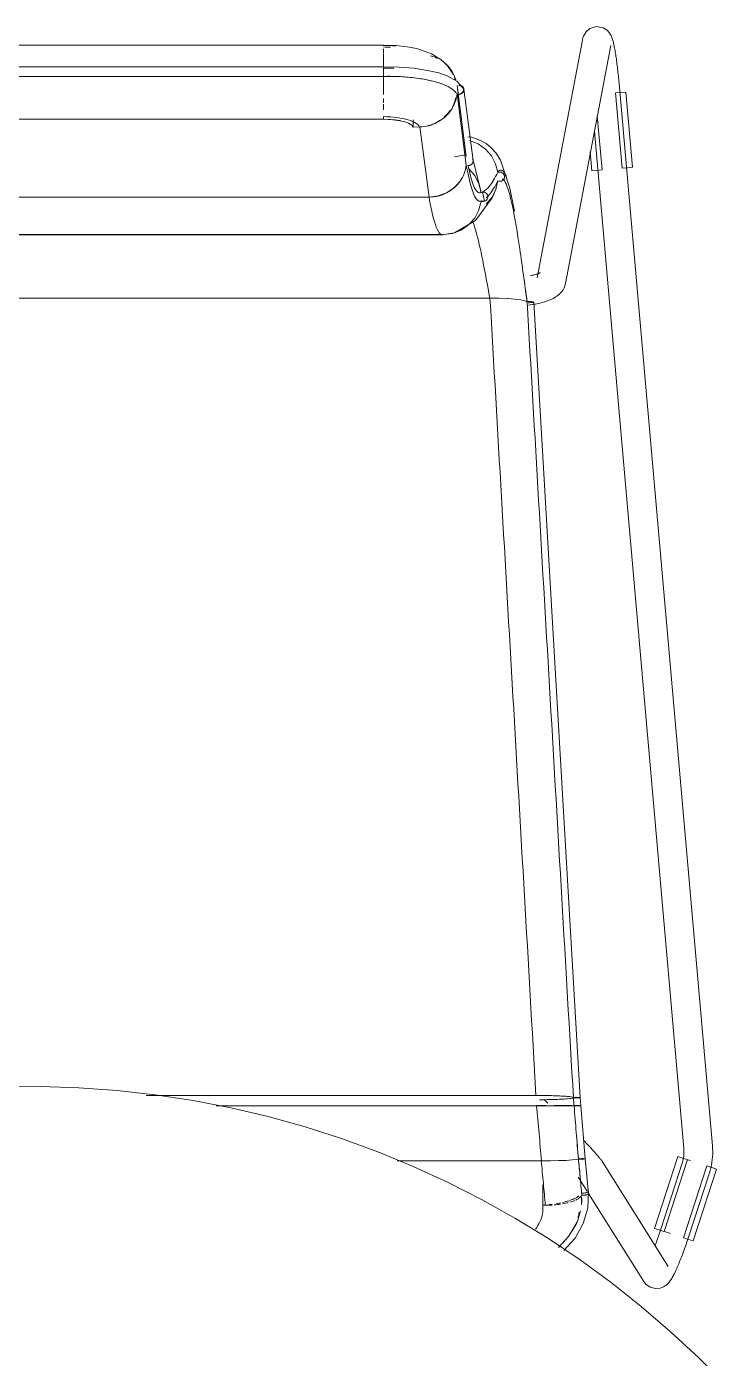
# Model space of a CAD drawing. Header units: millimetres. Extents: x 155927 to 317870, y -36033 to 97293.
# Drawn here: x 216521 to 216812, y 12593 to 13148 of the extents above; entities that cross this region are included whole.
import ezdxf

# ---------------------------------------------------------------- set-up
doc = ezdxf.new("R2010")
doc.units = ezdxf.units.MM
doc.header["$MEASUREMENT"] = 0
doc.layers.add('I-FURN', color=8, linetype='CONTINUOUS', lineweight=9)

msp = doc.modelspace()

# ---------------------------------------------------------------- linework, layer by layer
at = {"layer": 'I-FURN'}
for p, q in [((216755.77, 13147.45), (216754.2, 13146.12)), ((216755.77, 13147.45), (216758.52, 13148.28)), ((216758.52, 13148.28), (216761.28, 13147.8)), ((216761.28, 13147.8), (216762.94, 13146.75)), ((216752.64, 13142.69), (216733.82, 13043.4)), ((216752.72, 13143.1), (216752.64, 13142.69)), ((216752.86, 13143.62), (216752.72, 13143.1)), ((216753.07, 13144.24), (216752.86, 13143.62)), ((216753.45, 13145.04), (216753.07, 13144.24)), ((216754.2, 13146.12), (216753.45, 13145.04)), ((216762.94, 13146.75), (216763.79, 13145.85)), ((216763.79, 13145.85), (216764.27, 13145.14)), ((216764.27, 13145.14), (216764.58, 13144.58)), ((216764.58, 13144.58), (216764.79, 13144.11)), ((216764.79, 13144.11), (216764.96, 13143.68)), ((216764.96, 13143.68), (216765.1, 13143.28)), ((216765.1, 13143.28), (216765.23, 13142.88)), ((216765.23, 13142.88), (216765.34, 13142.48)), ((216765.34, 13142.48), (216765.45, 13142.08)), ((216765.45, 13142.08), (216765.55, 13141.67)), ((216669.73, 13140.5), (216374.88, 13140.5)), ((216669.73, 13140.33), (216669.73, 13140.5)), ((216669.73, 13140.5), (216674.76, 13140.39)), ((216669.73, 13140.48), (216669.73, 13140.2)), ((216669.73, 13139.01), (216669.73, 13137.26)), ((216669.73, 13136.98), (216669.73, 13134.4)), ((216674.76, 13140.39), (216679.58, 13139.88)), ((216679.58, 13139.88), (216683.62, 13139.09)), ((216683.62, 13139.09), (216689.67, 13136.96)), ((216689.67, 13136.96), (216693.55, 13134.57)), ((216745.61, 13041.16), (216764.43, 13140.45)), ((216765.55, 13141.67), (216765.65, 13141.24)), ((216765.65, 13141.24), (216765.75, 13140.8)), ((216765.75, 13140.8), (216765.85, 13140.34)), ((216765.85, 13140.34), (216765.94, 13139.86)), ((216765.94, 13139.86), (216766.04, 13139.37)), ((216766.04, 13139.37), (216766.13, 13138.85)), ((216766.13, 13138.85), (216766.23, 13138.32)), ((216766.23, 13138.32), (216766.32, 13137.77)), ((216766.32, 13137.77), (216766.41, 13137.2)), ((216766.41, 13137.2), (216766.5, 13136.61)), ((216766.5, 13136.61), (216766.6, 13136.01)), ((216669.73, 13131.46), (216374.88, 13131.46)), ((216669.73, 13131.22), (216669.73, 13134.24)), ((216669.73, 13134.23), (216669.73, 13131.22)), ((216669.73, 13131.46), (216669.73, 13127.51)), ((216669.73, 13131.46), (216676.27, 13131.37)), ((216669.73, 13131.39), (216669.73, 13131.46)), ((216669.73, 13131.2), (216669.73, 13131.39)), ((216669.73, 13130.89), (216669.73, 13131.2)), ((216669.73, 13130.5), (216669.73, 13130.89)), ((216676.27, 13131.37), (216682.39, 13130.88)), ((216682.39, 13130.88), (216688.01, 13130.04)), ((216693.55, 13134.57), (216696.02, 13132.28)), ((216696.02, 13132.28), (216698.7, 13128.38)), ((216766.6, 13136.01), (216766.69, 13135.39)), ((216766.69, 13135.39), (216766.78, 13134.76)), ((216766.78, 13134.76), (216766.86, 13134.11)), ((216766.86, 13134.11), (216766.95, 13133.44)), ((216766.95, 13133.44), (216767.04, 13132.77)), ((216767.04, 13132.77), (216767.13, 13132.08)), ((216767.13, 13132.08), (216767.21, 13131.38)), ((216767.21, 13131.38), (216767.29, 13130.67)), ((216374.88, 13127.5), (216669.73, 13127.5)), ((216669.73, 13130.05), (216669.73, 13130.5)), ((216669.73, 13129.56), (216669.73, 13130.05)), ((216669.73, 13129.06), (216669.73, 13129.56)), ((216669.73, 13128.58), (216669.73, 13129.06)), ((216669.73, 13128.17), (216669.73, 13128.58)), ((216669.73, 13127.84), (216669.73, 13128.17)), ((216669.73, 13127.61), (216669.73, 13127.84)), ((216669.73, 13127.51), (216669.73, 13127.61)), ((216669.73, 13123.72), (216669.73, 13127.53)), ((216669.73, 13127.53), (216669.73, 13123.72)), ((216675.95, 13127.42), (216669.73, 13127.5)), ((216682.52, 13126.89), (216675.95, 13127.42)), ((216686.53, 13126.3), (216682.52, 13126.89)), ((216690.96, 13125.33), (216686.53, 13126.3)), ((216688.01, 13130.04), (216692.7, 13128.94)), ((216694.4, 13124.24), (216690.96, 13125.33)), ((216692.7, 13128.94), (216696.16, 13127.78)), ((216696.16, 13127.78), (216700.28, 13125.59)), ((216698.7, 13128.38), (216698.8, 13128.18)), ((216700.28, 13125.59), (216702.83, 13122.69)), ((216767.29, 13130.67), (216767.37, 13129.95)), ((216767.37, 13129.95), (216767.45, 13129.23)), ((216767.45, 13129.23), (216767.53, 13128.49)), ((216767.53, 13128.49), (216767.61, 13127.76)), ((216767.61, 13127.76), (216767.68, 13127.01)), ((216767.68, 13127.01), (216767.75, 13126.26)), ((216767.75, 13126.26), (216767.82, 13125.51)), ((216767.82, 13125.51), (216767.89, 13124.76)), ((216669.73, 13123.52), (216669.73, 13119.97)), ((216704.19, 13094.06), (216700.34, 13123.75)), ((216700.36, 13120.21), (216704.21, 13090.51)), ((216700.5, 13122.56), (216701.11, 13117.78)), ((216707.04, 13092.42), (216703.18, 13122.19)), ((216766.49, 13120.62), (216769.25, 13089.21)), ((216766.61, 13120.64), (216768.68, 13120.82)), ((216767.89, 13124.76), (216767.91, 13124.6)), ((216806.85, 12681.28), (216767.91, 13124.6)), ((216768.68, 13120.82), (216770.72, 13121)), ((216770.72, 13121), (216773.48, 13089.59)), ((216669.73, 13118.34), (216669.73, 13116.5)), ((216669.73, 13115.98), (216669.73, 13113.51)), ((216669.73, 13109.66), (216374.88, 13109.66)), ((216374.88, 13109.6), (216669.73, 13109.6)), ((216669.73, 13109.6), (216672.77, 13109.49)), ((216672.77, 13109.49), (216675.62, 13109.17)), ((216675.62, 13109.17), (216678.11, 13108.66)), ((216678.11, 13108.66), (216680.09, 13107.99)), ((216682.08, 13106.34), (216682.08, 13109.35)), ((216760.8, 13088.47), (216758.82, 13111.08)), ((216680.09, 13107.99), (216681.45, 13107.2)), ((216681.45, 13107.2), (216682.08, 13106.34)), ((216682.08, 13106.34), (216684.8, 13106.41)), ((216684.8, 13106.41), (216688.66, 13077.13)), ((216757.61, 13104.73), (216794.9, 12680.23)), ((216706.57, 13102.09), (216704.8, 13102.32)), ((216709.1, 13099.35), (216705.58, 13100.75)), ((216710.17, 13100.8), (216706.57, 13102.09)), ((216712.18, 13097.18), (216709.1, 13099.35)), ((216712.45, 13099.45), (216710.17, 13100.8)), ((216714.61, 13097.68), (216712.45, 13099.45)), ((216716.61, 13095.43), (216714.61, 13097.68)), ((216704.06, 13094.84), (216699.24, 13093.89)), ((216706.99, 13092.65), (216706.8, 13093.09)), ((216706.98, 13091.71), (216707.05, 13092.18)), ((216707.05, 13092.18), (216706.99, 13092.65)), ((216707.02, 13092.49), (216709.99, 13080.88)), ((216714.66, 13094.35), (216712.18, 13097.18)), ((216716.4, 13091.03), (216714.66, 13094.35)), ((216718.42, 13092.61), (216716.61, 13095.43)), ((216722.41, 13080.89), (216718.42, 13092.61)), ((216755.88, 13095.99), (216756.57, 13088.1)), ((216704.68, 13090.35), (216705.17, 13090.32)), ((216705.17, 13090.32), (216705.67, 13090.4)), ((216707.7, 13086.14), (216705.19, 13089.02)), ((216705.67, 13090.4), (216706.12, 13090.59)), ((216706.12, 13090.59), (216706.5, 13090.89)), ((216706.5, 13090.89), (216706.8, 13091.27)), ((216706.8, 13091.27), (216706.98, 13091.71)), ((216717.31, 13087.4), (216716.4, 13091.03)), ((216717.78, 13087.57), (216717.31, 13087.4)), ((216717.31, 13087.4), (216717.78, 13087.56)), ((216717.78, 13087.56), (216718.27, 13087.61)), ((216718.28, 13087.61), (216717.78, 13087.57)), ((216718.27, 13087.61), (216718.77, 13087.53)), ((216718.77, 13087.53), (216718.28, 13087.61)), ((216718.77, 13087.53), (216719.22, 13087.34)), ((216719.23, 13087.34), (216718.77, 13087.53)), ((216719.22, 13087.34), (216719.61, 13087.03)), ((216719.61, 13087.03), (216719.23, 13087.34)), ((216719.61, 13087.03), (216719.91, 13086.64)), ((216719.91, 13086.64), (216719.61, 13087.03)), ((216719.91, 13086.64), (216720.11, 13086.18)), ((216720.11, 13086.18), (216719.91, 13086.64)), ((216758.61, 13088.28), (216756.57, 13088.1)), ((216760.68, 13088.46), (216758.61, 13088.28)), ((216771.44, 13089.41), (216769.37, 13089.22)), ((216773.48, 13089.59), (216771.44, 13089.41)), ((216695.98, 13078.93), (216699.09, 13081)), ((216699.09, 13081), (216701.58, 13083.75)), ((216709.46, 13082.75), (216707.7, 13086.14)), ((216710.35, 13079.03), (216709.46, 13082.75)), ((216709.99, 13080.88), (216710.32, 13079.01)), ((216717.36, 13083.92), (216716.57, 13080.3)), ((216716.57, 13080.3), (216717.36, 13083.91)), ((216717.83, 13083.77), (216717.36, 13083.92)), ((216717.36, 13083.91), (216717.83, 13083.76)), ((216718.33, 13083.74), (216717.83, 13083.77)), ((216717.83, 13083.76), (216718.33, 13083.73)), ((216718.82, 13083.83), (216718.33, 13083.74)), ((216718.33, 13083.73), (216718.82, 13083.82)), ((216719.27, 13084.03), (216718.82, 13083.83)), ((216718.82, 13083.82), (216719.27, 13084.03)), ((216719.65, 13084.35), (216719.27, 13084.03)), ((216719.27, 13084.03), (216719.65, 13084.35)), ((216719.94, 13084.75), (216719.65, 13084.35)), ((216719.65, 13084.35), (216719.94, 13084.75)), ((216720.12, 13085.21), (216719.94, 13084.75)), ((216719.94, 13084.75), (216720.12, 13085.21)), ((216720.11, 13086.18), (216720.18, 13085.7)), ((216720.18, 13085.7), (216720.11, 13086.18)), ((216720.18, 13085.7), (216720.12, 13085.21)), ((216720.12, 13085.21), (216720.18, 13085.7)), ((216724.31, 13071.23), (216722.41, 13080.89)), ((216688.66, 13077.13), (216355.95, 13077.13)), ((216355.95, 13077.13), (216688.66, 13077.13)), ((216688.66, 13077.13), (216692.43, 13077.61)), ((216692.43, 13077.61), (216695.98, 13078.93)), ((216708, 13067.36), (216714.98, 13076.9)), ((216709.28, 13075.51), (216712.16, 13075.56)), ((216709.46, 13071.81), (216710.35, 13075.52)), ((216710.35, 13079.03), (216710.82, 13079.19)), ((216710.82, 13079.19), (216710.35, 13079.03)), ((216710.82, 13075.37), (216710.35, 13075.53)), ((216710.35, 13075.52), (216710.82, 13075.36)), ((216710.82, 13079.19), (216711.31, 13079.23)), ((216711.32, 13079.23), (216710.82, 13079.19)), ((216711.31, 13075.33), (216710.82, 13075.37)), ((216710.82, 13075.36), (216711.32, 13075.32)), ((216711.86, 13075.42), (216711.03, 13079.32)), ((216711.31, 13079.23), (216711.8, 13079.15)), ((216711.8, 13075.41), (216711.31, 13075.33)), ((216711.81, 13079.15), (216711.32, 13079.23)), ((216711.32, 13075.32), (216711.81, 13075.41)), ((216711.8, 13079.15), (216712.25, 13078.95)), ((216712.25, 13075.61), (216711.8, 13075.41)), ((216712.26, 13078.95), (216711.81, 13079.15)), ((216711.81, 13075.41), (216712.26, 13075.61)), ((216712.25, 13078.95), (216712.64, 13078.63)), ((216712.64, 13075.93), (216712.25, 13075.61)), ((216712.64, 13078.63), (216712.26, 13078.95)), ((216712.26, 13075.61), (216712.64, 13075.92)), ((216714.92, 13076.98), (216712.53, 13074.14)), ((216712.53, 13074.14), (216714.93, 13076.98)), ((216712.64, 13078.63), (216712.93, 13078.23)), ((216712.93, 13078.23), (216712.64, 13078.63)), ((216712.93, 13076.33), (216712.64, 13075.93)), ((216712.64, 13075.92), (216712.93, 13076.33)), ((216712.93, 13078.23), (216713.12, 13077.77)), ((216713.12, 13077.77), (216712.93, 13078.23)), ((216713.12, 13076.79), (216712.93, 13076.33)), ((216712.93, 13076.33), (216713.12, 13076.79)), ((216713.12, 13077.77), (216713.19, 13077.28)), ((216713.19, 13077.28), (216713.12, 13077.77)), ((216713.19, 13077.28), (216713.12, 13076.79)), ((216713.12, 13076.79), (216713.19, 13077.28)), ((216716.57, 13080.3), (216714.92, 13076.98)), ((216714.93, 13076.98), (216716.57, 13080.3)), ((216714.98, 13076.9), (216715.87, 13078.65)), ((216709.43, 13071.75), (216707.7, 13068.42)), ((216707.7, 13068.42), (216709.43, 13071.75)), ((216699.35, 13062.25), (216708, 13067.36)), ((216705.19, 13065.55), (216702.05, 13063.38)), ((216702.06, 13063.37), (216705.19, 13065.54)), ((216707.7, 13068.42), (216705.19, 13065.55)), ((216705.19, 13065.54), (216707.7, 13068.42)), ((216694.18, 13061.53), (216349.91, 13061.53)), ((216349.91, 13061.53), (216694.18, 13061.53)), ((216350.45, 13061.38), (216655.25, 13061.38)), ((216655.25, 13061.38), (216694.16, 13061.38)), ((216694.16, 13061.38), (216699.2, 13062.18)), ((216698.49, 13062.01), (216694.7, 13061.54)), ((216694.7, 13061.53), (216698.49, 13062.01)), ((216702.05, 13063.38), (216698.49, 13062.01)), ((216698.49, 13062.01), (216702.06, 13063.37)), ((216699.2, 13062.18), (216702.37, 13063.55)), ((216731.27, 13044.42), (216730.78, 13044.32)), ((216731.74, 13044.52), (216731.27, 13044.42)), ((216732.19, 13044.63), (216731.74, 13044.52)), ((216732.61, 13044.73), (216732.19, 13044.63)), ((216733, 13044.84), (216732.61, 13044.73)), ((216733.37, 13044.95), (216733, 13044.84)), ((216733.71, 13045.06), (216733.37, 13044.95)), ((216734.01, 13045.16), (216733.71, 13045.06)), ((216734.28, 13045.26), (216734.01, 13045.16)), ((216734.51, 13045.36), (216734.28, 13045.26)), ((216734.7, 13045.45), (216734.51, 13045.36)), ((216734.86, 13045.52), (216734.7, 13045.45)), ((216734.94, 13045.57), (216734.86, 13045.52)), ((216735.02, 13045.61), (216734.94, 13045.57)), ((216735.04, 13045.63), (216735.02, 13045.61)), ((216743.04, 13036.69), (216742.51, 13036.23)), ((216743.56, 13037.2), (216743.04, 13036.69)), ((216744.07, 13037.8), (216743.56, 13037.2)), ((216744.55, 13038.49), (216744.07, 13037.8)), ((216744.99, 13039.28), (216744.55, 13038.49)), ((216745.35, 13040.17), (216744.99, 13039.28)), ((216745.61, 13041.16), (216745.35, 13040.17)), ((216714, 13035.03), (216330.6, 13035.03)), ((216330.6, 13035.03), (216714, 13035.03)), ((216717.77, 13034.97), (216714, 13035.03)), ((216714.08, 13035.03), (216717.77, 13034.97)), ((216721.31, 13034.82), (216717.77, 13034.97)), ((216717.84, 13034.97), (216721.31, 13034.82)), ((216724.41, 13034.58), (216721.31, 13034.82)), ((216721.36, 13034.82), (216724.41, 13034.58)), ((216726.9, 13034.27), (216724.41, 13034.58)), ((216724.44, 13034.58), (216726.91, 13034.27)), ((216728.65, 13033.9), (216726.9, 13034.27)), ((216726.91, 13034.27), (216728.65, 13033.9)), ((216728.65, 13033.9), (216729.55, 13033.5)), ((216729.55, 13033.5), (216728.65, 13033.9)), ((216730.02, 13033.52), (216729.55, 13033.5)), ((216729.55, 13033.5), (216730.03, 13033.52)), ((216730.52, 13033.53), (216730.02, 13033.52)), ((216730.03, 13033.52), (216730.52, 13033.53)), ((216730.06, 13033.1), (216730.56, 13033.1)), ((216730.56, 13033.1), (216730.06, 13033.1)), ((216730.9, 13032.18), (216730.17, 13032.08)), ((216731.01, 13033.52), (216730.52, 13033.53)), ((216730.52, 13033.53), (216731.02, 13033.52)), ((216730.56, 13033.1), (216731.05, 13033.11)), ((216731.06, 13033.11), (216730.56, 13033.1)), ((216731.61, 13032.29), (216730.9, 13032.18)), ((216731.47, 13033.5), (216731.01, 13033.52)), ((216731.02, 13033.52), (216731.47, 13033.5)), ((216731.05, 13033.11), (216731.5, 13033.13)), ((216731.51, 13033.13), (216731.06, 13033.11)), ((216731.85, 13033.46), (216731.47, 13033.5)), ((216731.47, 13033.5), (216731.86, 13033.46)), ((216731.5, 13033.13), (216731.77, 13033.16)), ((216731.77, 13033.16), (216731.51, 13033.13)), ((216732.32, 13032.41), (216731.61, 13032.29)), ((216732.15, 13033.42), (216731.85, 13033.46)), ((216731.86, 13033.46), (216732.16, 13033.42)), ((216731.88, 13033.17), (216732.17, 13033.21)), ((216732.18, 13033.21), (216731.89, 13033.17)), ((216732.35, 13033.37), (216732.15, 13033.42)), ((216732.16, 13033.42), (216732.35, 13033.37)), ((216732.17, 13033.21), (216732.36, 13033.26)), ((216732.36, 13033.26), (216732.18, 13033.21)), ((216733.01, 13032.53), (216732.32, 13032.41)), ((216732.42, 13033.32), (216732.35, 13033.37)), ((216732.35, 13033.37), (216732.42, 13033.32)), ((216732.36, 13033.26), (216732.42, 13033.32)), ((216732.42, 13033.31), (216732.36, 13033.26)), ((216751.71, 12701.41), (216732.42, 13033.31)), ((216733.69, 13032.67), (216733.01, 13032.53)), ((216734.36, 13032.81), (216733.69, 13032.67)), ((216735.01, 13032.96), (216734.36, 13032.81)), ((216735.66, 13033.12), (216735.01, 13032.96)), ((216736.29, 13033.3), (216735.66, 13033.12)), ((216736.9, 13033.48), (216736.29, 13033.3)), ((216737.51, 13033.67), (216736.9, 13033.48)), ((216738.1, 13033.88), (216737.51, 13033.67)), ((216738.68, 13034.1), (216738.1, 13033.88)), ((216739.25, 13034.33), (216738.68, 13034.1)), ((216739.81, 13034.59), (216739.25, 13034.33)), ((216740.37, 13034.86), (216739.81, 13034.59)), ((216740.9, 13035.15), (216740.37, 13034.86)), ((216741.44, 13035.47), (216740.9, 13035.15)), ((216741.98, 13035.83), (216741.44, 13035.47)), ((216742.51, 13036.23), (216741.98, 13035.83)), ((216526.62, 12705.97), (216510.62, 12705.83)), ((216542.61, 12705.48), (216526.62, 12705.97)), ((216558.57, 12704.35), (216542.61, 12705.48)), ((216574.47, 12702.58), (216558.57, 12704.35)), ((216733.26, 12702.3), (216570.66, 12702.3)), ((216570.66, 12702.3), (216733.26, 12702.3)), ((216590.29, 12700.18), (216574.47, 12702.58)), ((216606, 12697.14), (216590.29, 12700.18)), ((216733.52, 12697.98), (216599.88, 12697.98)), ((216599.88, 12697.98), (216733.52, 12697.98)), ((216737.04, 12702.27), (216733.26, 12702.3)), ((216737.31, 12697.99), (216733.52, 12697.98)), ((216733.52, 12697.98), (216737.31, 12697.99)), ((216733.53, 12698.11), (216737.31, 12698.11)), ((216737.31, 12698.11), (216733.53, 12698.11)), ((216734.79, 12700.52), (216737.05, 12700.54)), ((216738.22, 12699.13), (216736.74, 12700.66)), ((216740.6, 12702.2), (216737.04, 12702.27)), ((216737.05, 12700.54), (216740.6, 12700.62)), ((216740.87, 12697.99), (216737.31, 12697.99)), ((216737.31, 12697.99), (216740.88, 12697.99)), ((216743.73, 12702.07), (216740.6, 12702.2)), ((216740.6, 12700.62), (216743.72, 12700.74)), ((216740.87, 12698.1), (216743.99, 12698.09)), ((216743.99, 12698.09), (216740.87, 12698.1)), ((216744, 12698), (216740.88, 12697.99)), ((216740.88, 12697.99), (216744.01, 12698)), ((216743.72, 12700.74), (216746.21, 12700.9)), ((216746.24, 12701.91), (216743.73, 12702.07)), ((216743.99, 12698.09), (216746.49, 12698.08)), ((216746.49, 12698.08), (216743.99, 12698.09)), ((216746.51, 12698.01), (216744.01, 12698)), ((216744.01, 12698), (216746.51, 12698.01)), ((216746.21, 12700.9), (216747.97, 12701.1)), ((216747.99, 12701.72), (216746.24, 12701.91)), ((216746.49, 12698.08), (216748.24, 12698.07)), ((216748.24, 12698.07), (216746.49, 12698.08)), ((216748.26, 12698.02), (216746.51, 12698.01)), ((216746.51, 12698.01), (216748.26, 12698.02)), ((216747.97, 12701.1), (216748.87, 12701.31)), ((216748.87, 12701.51), (216747.99, 12701.72)), ((216749.14, 12698.04), (216748.26, 12698.02)), ((216748.26, 12698.02), (216749.15, 12698.04)), ((216749.34, 12701.51), (216748.87, 12701.51)), ((216748.87, 12701.31), (216749.34, 12701.3)), ((216749.14, 12698.05), (216749.61, 12698.05)), ((216749.61, 12698.05), (216749.14, 12698.05)), ((216749.61, 12698.04), (216749.14, 12698.04)), ((216749.15, 12698.04), (216749.62, 12698.04)), ((216749.84, 12701.52), (216749.34, 12701.51)), ((216749.34, 12701.3), (216749.83, 12701.3)), ((216749.61, 12698.05), (216750.1, 12698.05)), ((216750.11, 12698.05), (216749.61, 12698.05)), ((216750.11, 12698.04), (216749.61, 12698.04)), ((216749.62, 12698.04), (216750.11, 12698.04)), ((216749.83, 12701.3), (216750.32, 12701.3)), ((216750.33, 12701.51), (216749.84, 12701.52)), ((216750.1, 12698.05), (216750.59, 12698.05)), ((216750.6, 12698.05), (216750.11, 12698.05)), ((216750.6, 12698.04), (216750.11, 12698.04)), ((216750.11, 12698.04), (216750.6, 12698.04)), ((216750.32, 12701.3), (216750.77, 12701.31)), ((216750.78, 12701.5), (216750.33, 12701.51)), ((216750.59, 12698.05), (216751.05, 12698.05)), ((216751.05, 12698.05), (216750.6, 12698.05)), ((216751.05, 12698.04), (216750.6, 12698.04)), ((216750.6, 12698.04), (216751.06, 12698.04)), ((216750.77, 12701.31), (216751.16, 12701.33)), ((216751.16, 12701.48), (216750.78, 12701.5)), ((216751.05, 12698.05), (216751.43, 12698.05)), ((216751.43, 12698.05), (216751.05, 12698.05)), ((216751.43, 12698.04), (216751.05, 12698.04)), ((216751.06, 12698.04), (216751.44, 12698.04)), ((216751.46, 12701.46), (216751.16, 12701.48)), ((216751.16, 12701.33), (216751.45, 12701.35)), ((216751.73, 12698.04), (216751.43, 12698.04)), ((216751.44, 12698.04), (216751.73, 12698.04)), ((216751.45, 12701.35), (216751.64, 12701.38)), ((216751.64, 12701.43), (216751.46, 12701.46)), ((216751.71, 12701.41), (216751.64, 12701.43)), ((216751.64, 12701.38), (216751.71, 12701.41)), ((216751.71, 12701.41), (216751.98, 12698.05)), ((216751.91, 12698.05), (216751.98, 12698.05)), ((216751.98, 12698.05), (216751.91, 12698.05)), ((216751.92, 12698.05), (216751.98, 12698.05)), ((216751.98, 12698.05), (216751.92, 12698.05)), ((216753.81, 12675.85), (216751.98, 12698.05)), ((216621.57, 12693.48), (216606, 12697.14)), ((216636.99, 12689.2), (216621.57, 12693.48)), ((216652.22, 12684.31), (216636.99, 12689.2)), ((216667.25, 12678.81), (216652.22, 12684.31)), ((216753.78, 12682.89), (216753.34, 12683.36)), ((216754.21, 12682.42), (216753.78, 12682.89)), ((216754.64, 12681.97), (216754.21, 12682.42)), ((216755.05, 12681.53), (216754.64, 12681.97)), ((216755.45, 12681.09), (216755.05, 12681.53)), ((216755.85, 12680.67), (216755.45, 12681.09)), ((216756.23, 12680.25), (216755.85, 12680.67)), ((216806.86, 12681.23), (216806.86, 12681.28)), ((216806.94, 12680.09), (216806.86, 12681.23)), ((216682.04, 12672.72), (216667.25, 12678.81)), ((216742.76, 12675.12), (216739.32, 12675.04)), ((216739.32, 12675.04), (216742.76, 12675.12)), ((216742.76, 12675.12), (216745.86, 12675.23)), ((216745.86, 12675.23), (216742.82, 12675.12)), ((216745.86, 12675.23), (216748.33, 12675.38)), ((216748.34, 12675.38), (216745.9, 12675.23)), ((216748.33, 12675.38), (216750.07, 12675.56)), ((216750.07, 12675.56), (216748.35, 12675.38)), ((216750.96, 12675.75), (216750.07, 12675.56)), ((216750.07, 12675.56), (216750.96, 12675.75)), ((216750.96, 12675.75), (216751.43, 12675.75)), ((216751.43, 12675.75), (216750.96, 12675.75)), ((216751.45, 12675.95), (216750.97, 12675.94)), ((216750.97, 12675.94), (216751.44, 12675.95)), ((216751.43, 12675.75), (216751.93, 12675.74)), ((216751.93, 12675.74), (216751.43, 12675.75)), ((216751.93, 12675.74), (216752.42, 12675.75)), ((216752.42, 12675.75), (216751.93, 12675.74)), ((216752.43, 12675.94), (216751.94, 12675.95)), ((216751.94, 12675.95), (216752.43, 12675.94)), ((216752.42, 12675.75), (216752.87, 12675.76)), ((216752.87, 12675.76), (216752.42, 12675.75)), ((216752.89, 12675.93), (216752.43, 12675.94)), ((216752.43, 12675.94), (216752.88, 12675.93)), ((216752.87, 12675.76), (216753.26, 12675.77)), ((216753.25, 12675.77), (216752.87, 12675.76)), ((216752.88, 12675.93), (216753.26, 12675.92)), ((216753.27, 12675.92), (216752.89, 12675.93)), ((216753.55, 12675.8), (216753.25, 12675.77)), ((216753.26, 12675.92), (216753.56, 12675.9)), ((216753.26, 12675.77), (216753.55, 12675.8)), ((216753.56, 12675.9), (216753.27, 12675.92)), ((216753.55, 12675.8), (216753.74, 12675.82)), ((216753.75, 12675.87), (216753.56, 12675.9)), ((216753.56, 12675.9), (216753.74, 12675.87)), ((216753.74, 12675.87), (216753.81, 12675.85)), ((216753.81, 12675.85), (216753.74, 12675.82)), ((216753.74, 12675.82), (216753.81, 12675.85)), ((216753.81, 12675.85), (216753.75, 12675.87)), ((216755.23, 12661.35), (216753.81, 12675.85)), ((216756.59, 12679.85), (216756.23, 12680.25)), ((216756.95, 12679.46), (216756.59, 12679.85)), ((216757.29, 12679.08), (216756.95, 12679.46)), ((216757.62, 12678.72), (216757.29, 12679.08)), ((216757.94, 12678.37), (216757.62, 12678.72)), ((216758.24, 12678.03), (216757.94, 12678.37)), ((216758.53, 12677.71), (216758.24, 12678.03)), ((216758.8, 12677.4), (216758.53, 12677.71)), ((216759.06, 12677.1), (216758.8, 12677.4)), ((216759.3, 12676.82), (216759.06, 12677.1)), ((216759.53, 12676.56), (216759.3, 12676.82)), ((216759.74, 12676.31), (216759.53, 12676.56)), ((216759.95, 12676.06), (216759.74, 12676.31)), ((216760.14, 12675.83), (216759.95, 12676.06)), ((216760.32, 12675.61), (216760.14, 12675.83)), ((216760.49, 12675.39), (216760.32, 12675.61)), ((216760.66, 12675.16), (216760.49, 12675.39)), ((216760.85, 12674.9), (216760.66, 12675.16)), ((216792.41, 12676.81), (216782.72, 12646.81)), ((216786.77, 12645.5), (216796.46, 12675.51)), ((216792.41, 12676.81), (216794.37, 12676.18)), ((216794.37, 12676.18), (216796.34, 12675.55)), ((216794.66, 12675.62), (216794.52, 12674.97)), ((216794.77, 12676.27), (216794.66, 12675.62)), ((216794.86, 12676.93), (216794.77, 12676.27)), ((216794.92, 12677.59), (216794.86, 12676.93)), ((216794.9, 12680.23), (216794.95, 12679.57)), ((216794.96, 12678.25), (216794.92, 12677.59)), ((216794.95, 12679.57), (216794.96, 12678.91)), ((216794.96, 12678.91), (216794.96, 12678.25)), ((216796.55, 12675.48), (216797.72, 12675.1)), ((216806.63, 12674.4), (216806.78, 12675.53)), ((216806.78, 12675.53), (216806.89, 12676.67)), ((216806.89, 12676.67), (216806.95, 12677.81)), ((216806.96, 12678.95), (216806.94, 12680.09)), ((216806.95, 12677.81), (216806.96, 12678.95)), ((216675.35, 12675.02), (216735.46, 12675.02)), ((216735.46, 12675.02), (216675.35, 12675.02)), ((216696.58, 12666.04), (216682.04, 12672.72)), ((216735.46, 12675.02), (216739.22, 12675.04)), ((216739.23, 12675.04), (216735.58, 12675.02)), ((216761.06, 12674.58), (216760.85, 12674.9)), ((216788.37, 12630.99), (216761.06, 12674.58)), ((216794.15, 12673.67), (216785.44, 12646.86)), ((216794.16, 12673.7), (216794.15, 12673.67)), ((216794.35, 12674.33), (216794.16, 12673.7)), ((216794.52, 12674.97), (216794.35, 12674.33)), ((216804.53, 12672.9), (216794.84, 12642.9)), ((216796.86, 12643.15), (216805.57, 12669.96)), ((216808.57, 12671.6), (216798.88, 12641.59)), ((216804.64, 12672.87), (216806.62, 12672.23)), ((216805.57, 12669.96), (216805.9, 12671.05)), ((216805.9, 12671.05), (216806.19, 12672.16)), ((216806.19, 12672.16), (216806.43, 12673.27)), ((216806.43, 12673.27), (216806.63, 12674.4)), ((216806.62, 12672.23), (216808.57, 12671.6)), ((216710.84, 12658.78), (216696.58, 12666.04)), ((216736.17, 12655.22), (216736.17, 12664.97)), ((216750.89, 12668.21), (216754.56, 12662.36)), ((216724.79, 12650.96), (216710.84, 12658.78)), ((216755.11, 12662.25), (216754.83, 12655.34)), ((216755.16, 12661.39), (216778.2, 12624.62)), ((216737.16, 12656.46), (216736.11, 12656.46)), ((216754.83, 12655.34), (216752.95, 12648.82)), ((216738.42, 12642.58), (216724.79, 12650.96)), ((216750.24, 12649.22), (216746.88, 12643.39)), ((216752.95, 12648.82), (216749.56, 12642.81)), ((216751.71, 12633.67), (216738.42, 12642.58)), ((216746.88, 12643.39), (216742.61, 12638.92)), ((216749.56, 12642.81), (216744.82, 12637.66)), ((216784.68, 12646.18), (216782.72, 12646.81)), ((216783.47, 12641.14), (216783.71, 12641.79)), ((216783.71, 12641.79), (216783.94, 12642.44)), ((216783.94, 12642.44), (216784.18, 12643.11)), ((216784.18, 12643.11), (216784.41, 12643.78)), ((216784.41, 12643.78), (216784.65, 12644.46)), ((216784.65, 12644.46), (216784.88, 12645.15)), ((216786.65, 12645.54), (216784.68, 12646.18)), ((216784.88, 12645.15), (216785.11, 12645.84)), ((216785.11, 12645.84), (216785.34, 12646.53)), ((216785.34, 12646.53), (216785.44, 12646.86)), ((216786.86, 12645.47), (216789.34, 12644.67)), ((216796.93, 12642.22), (216794.96, 12642.86)), ((216796.22, 12641.22), (216796.46, 12641.95)), ((216796.46, 12641.95), (216796.71, 12642.69)), ((216796.71, 12642.69), (216796.86, 12643.15)), ((216798.88, 12641.59), (216796.93, 12642.22)), ((216783, 12639.88), (216783.24, 12640.5)), ((216783.24, 12640.5), (216783.47, 12641.14)), ((216794.19, 12635.54), (216794.45, 12636.22)), ((216794.45, 12636.22), (216794.7, 12636.91)), ((216794.7, 12636.91), (216794.96, 12637.61)), ((216794.96, 12637.61), (216795.21, 12638.32)), ((216795.21, 12638.32), (216795.46, 12639.03)), ((216795.46, 12639.03), (216795.72, 12639.75)), ((216795.72, 12639.75), (216795.97, 12640.48)), ((216795.97, 12640.48), (216796.22, 12641.22)), ((216764.63, 12624.24), (216751.71, 12633.67)), ((216791.96, 12630.07), (216792.2, 12630.61)), ((216792.2, 12630.61), (216792.44, 12631.18)), ((216792.44, 12631.18), (216792.69, 12631.75)), ((216792.69, 12631.75), (216792.93, 12632.35)), ((216792.93, 12632.35), (216793.18, 12632.96)), ((216793.18, 12632.96), (216793.43, 12633.59)), ((216793.43, 12633.59), (216793.68, 12634.23)), ((216793.68, 12634.23), (216793.94, 12634.88)), ((216793.94, 12634.88), (216794.19, 12635.54)), ((216789.09, 12624.76), (216789.37, 12625.16)), ((216789.37, 12625.16), (216789.63, 12625.54)), ((216789.63, 12625.54), (216789.87, 12625.93)), ((216789.87, 12625.93), (216790.1, 12626.33)), ((216790.1, 12626.33), (216790.33, 12626.74)), ((216790.33, 12626.74), (216790.56, 12627.17)), ((216790.56, 12627.17), (216790.79, 12627.61)), ((216790.79, 12627.61), (216791.02, 12628.07)), ((216791.02, 12628.07), (216791.25, 12628.54)), ((216791.25, 12628.54), (216791.49, 12629.03)), ((216791.49, 12629.03), (216791.72, 12629.54)), ((216791.72, 12629.54), (216791.96, 12630.07)), ((216777.16, 12614.29), (216764.63, 12624.24)), ((216779.09, 12623.5), (216778.2, 12624.62)), ((216779.09, 12623.5), (216780.82, 12622.28)), ((216780.82, 12622.28), (216783.05, 12621.69)), ((216783.05, 12621.69), (216785.02, 12621.86)), ((216785.02, 12621.86), (216786.41, 12622.39)), ((216786.41, 12622.39), (216787.32, 12622.95)), ((216787.32, 12622.95), (216787.95, 12623.47)), ((216787.95, 12623.47), (216788.41, 12623.94)), ((216788.41, 12623.94), (216788.78, 12624.36)), ((216788.78, 12624.36), (216789.09, 12624.76)), ((216789.29, 12603.85), (216777.16, 12614.29)), ((216800.99, 12592.94), (216789.29, 12603.85)), ((216812.24, 12581.56), (216800.99, 12592.94))]:
    msp.add_line(p, q, dxfattribs=at)
for centre, major_axis, ratio, start_param, end_param in [((216669.73, 13136.22), (12.4, 0), 0.287441, 1.332781, 1.570796), ((216669.73, 13124.75), (0, 15.75), 0.000004, 3.431839, 3.614078), ((216705.09, 13092.19), (1.96, 0), 0.955139, 4.501447, 6.790779), ((216688.53, 13092.2), (15.78, 0), 0.955139, 5.687432, 5.928979), ((216688.53, 13092.2), (15.78, 0), 0.955139, 5.929149, 6.170649), ((216688.53, 13092.2), (15.78, 0), 0.955139, 4.720632, 5.68731)]:
    msp.add_ellipse(centre, major_axis=major_axis, ratio=ratio, start_param=start_param, end_param=end_param, dxfattribs=at)
for points in [[(216669.73, 13140.41), (216671.44, 13140.42), (216673.12, 13140.34), (216674.7, 13140.19)], [(216669.73, 13130.93), (216671.16, 13130.95), (216672.58, 13130.95), (216673.99, 13130.91)], [(216692.12, 13135.02), (216691.23, 13135.45), (216690.3, 13135.85), (216689.34, 13136.09)], [(216669.73, 13127.53), (216672.08, 13127.57), (216676.73, 13127.5), (216683.59, 13126.87), (216689.73, 13125.76), (216694.8, 13124.23), (216698.5, 13122.33), (216699.81, 13120.93), (216700.16, 13120.2)], [(216699.28, 13127.09), (216699.42, 13126.73), (216699.52, 13126.37), (216699.61, 13126)], [(216684.8, 13106.41), (216686.09, 13106.45), (216688.6, 13106.81), (216692.2, 13108.22), (216695.34, 13110.41), (216697.87, 13113.25), (216699.63, 13116.59), (216700.22, 13118.97), (216700.36, 13120.21)], [(216701.12, 13120.03), (216700.96, 13120.02), (216700.79, 13120.02), (216700.63, 13120.06)], [(216699.9, 13118.69), (216699.59, 13117.31), (216699.09, 13115.94), (216698.39, 13114.68)], [(216669.73, 13110.73), (216673.52, 13110.67), (216680.91, 13109.7), (216684.3, 13107.54), (216684.55, 13106.42)], [(216678.11, 13108.71), (216676.06, 13109.26), (216673.34, 13109.54), (216670.57, 13109.64)], [(216697.53, 13113.33), (216696.81, 13112.3), (216695.95, 13111.4), (216694.99, 13110.58)], [(216710.35, 13075.53), (216709.32, 13074.98), (216707.28, 13076.95), (216705.23, 13085.01), (216704.21, 13090.51)], [(216694.16, 13061.38), (216694.34, 13061.38), (216694.52, 13061.44), (216694.7, 13061.54)], [(216729.54, 13033.51), (216729.15, 13036.57), (216728.76, 13039.67), (216728.38, 13042.72)], [(216714.08, 13035.03), (216717.28, 12979.67), (216720.47, 12924.25), (216723.67, 12868.79)], [(216729.55, 13033.5), (216732.77, 12978.27), (216739.21, 12867.67), (216745.65, 12756.91), (216748.87, 12701.51)], [(216723.67, 12868.79), (216726.86, 12813.33), (216730.06, 12757.83), (216733.26, 12702.3)], [(216733.52, 12697.98), (216733.86, 12694.15), (216734.21, 12690.32), (216734.55, 12686.49)], [(216749.14, 12698.05), (216749.09, 12698.6), (216749, 12699.68), (216748.91, 12700.76), (216748.87, 12701.31)], [(216749.14, 12698.04), (216749.1, 12698.62), (216749.01, 12699.77), (216748.92, 12700.93), (216748.88, 12701.51)], [(216749.15, 12698.04), (216749.45, 12694.32), (216750.05, 12686.89), (216750.66, 12679.46), (216750.96, 12675.75)], [(216734.55, 12686.49), (216734.9, 12682.66), (216735.24, 12678.84), (216735.58, 12675.02)], [(216749.66, 12691.73), (216749.7, 12691.32), (216749.73, 12690.91), (216749.77, 12690.5)], [(216750.06, 12686.89), (216750.37, 12683.24), (216750.67, 12679.59), (216750.97, 12675.94)], [(216752.4, 12660.8), (216752.16, 12663.24), (216751.68, 12668.19), (216751.2, 12673.23), (216750.96, 12675.75)], [(216751.68, 12668.86), (216751.44, 12671.2), (216751.21, 12673.57), (216750.97, 12675.94)], [(216737.16, 12656.46), (216736.9, 12659.49), (216736.36, 12665.63), (216735.77, 12671.88), (216735.46, 12675.02)], [(216747.39, 12658.52), (216748.2, 12658.79), (216749.01, 12659.07), (216749.57, 12659.37)], [(216749.4, 12658.43), (216748.81, 12658.18), (216748.15, 12657.95), (216747.42, 12657.75)], [(216749.81, 12659.49), (216750.45, 12659.8), (216750.85, 12660.12), (216751.18, 12660.44)], [(216752.4, 12660.8), (216752.25, 12660.41), (216751.69, 12659.66), (216750.54, 12658.96), (216749.85, 12658.63)], [(216752.36, 12659.26), (216752.35, 12658.44), (216752.31, 12657.61), (216752.23, 12656.8)], [(216752.25, 12658.02), (216752.31, 12658.67), (216752.32, 12659.32), (216752.31, 12659.97)], [(216736.11, 12656.46), (216736.16, 12655.96), (216736.18, 12655.45), (216736.17, 12654.94)], [(216739.96, 12656.56), (216739.04, 12656.51), (216738.11, 12656.47), (216737.16, 12656.46)], [(216738.57, 12656.7), (216739.05, 12656.75), (216739.52, 12656.82), (216739.99, 12656.88)], [(216743.52, 12656.93), (216742.67, 12656.81), (216741.79, 12656.69), (216740.88, 12656.63)], [(216741.69, 12657.14), (216742.38, 12657.26), (216743.03, 12657.39), (216743.69, 12657.53)], [(216744.35, 12657.68), (216745.27, 12657.89), (216746.22, 12658.12), (216747.06, 12658.37)], [(216746.75, 12657.56), (216746.01, 12657.38), (216745.2, 12657.22), (216744.37, 12657.07)], [(216750.73, 12651.4), (216750.99, 12652.11), (216751.18, 12652.83), (216751.3, 12653.57)]]:
    msp.add_open_spline(points, degree=3, dxfattribs=at)
for points, knots in [([(216699.86, 13126.02), (216699.75, 13126.38), (216699.23, 13127.89), (216697.87, 13130.4), (216696.19, 13132.23), (216695.24, 13133.01)], [0.1135963, 0.1135963, 0.1135963, 0.1135963, 0.1666667, 0.3333333, 0.5, 0.5, 0.5, 0.5]), ([(216700.36, 13120.21), (216700.51, 13120.15), (216700.72, 13120.08), (216701, 13120.04), (216701.29, 13120.02), (216701.58, 13120.06), (216701.87, 13120.15), (216702.14, 13120.25), (216702.46, 13120.45), (216702.78, 13120.76), (216703.01, 13121.13), (216703.15, 13121.49), (216703.19, 13121.8), (216703.2, 13122.07), (216703.17, 13122.34), (216703.09, 13122.58), (216702.98, 13122.83), (216702.79, 13123.13), (216702.46, 13123.44), (216702.07, 13123.66), (216701.71, 13123.75), (216701.45, 13123.79), (216701.29, 13123.8), (216701.22, 13123.79)], [0, 0, 0, 0, 0.0555556, 0.0833333, 0.1111111, 0.1666667, 0.1944444, 0.2222222, 0.2777778, 0.3333333, 0.3888889, 0.4444444, 0.4791667, 0.5138889, 0.5486111, 0.5833333, 0.6180556, 0.6527778, 0.7222222, 0.7916667, 0.8263889, 0.8611111, 0.8888889, 0.8888889, 0.8888889, 0.8888889]), ([(216701.12, 13123.78), (216701.29, 13123.78), (216701.58, 13123.74), (216701.96, 13123.59), (216702.38, 13123.34), (216702.83, 13122.81), (216703.09, 13121.95), (216702.86, 13121.16), (216702.46, 13120.63), (216702.08, 13120.31), (216701.77, 13120.17), (216701.61, 13120.12)], [-0.875, -0.875, -0.875, -0.875, -0.8125, -0.765625, -0.71875, -0.625, -0.5, -0.375, -0.3125, -0.25, -0.1875, -0.1875, -0.1875, -0.1875]), ([(216694.23, 13109.87), (216693.49, 13109.3), (216691.64, 13108.12), (216689.58, 13107.21), (216688.33, 13106.96)], [-0.455105, -0.455105, -0.455105, -0.455105, -0.3333333, -0.1666667, -0.1666667, -0.1666667, -0.1666667]), ([(216710.35, 13079.03), (216709.32, 13078.49), (216707.51, 13080.22), (216705.69, 13086.7), (216704.9, 13090.42)], [0, 0, 0, 0, 0.5, 0.8877852, 0.8877852, 0.8877852, 0.8877852]), ([(216717.31, 13087.4), (216716.15, 13085), (216714.05, 13081.57), (216711.96, 13079.78), (216711.03, 13079.32)], [0, 0, 0, 0, 0.5, 0.9025379, 0.9025379, 0.9025379, 0.9025379]), ([(216721.16, 13084.98), (216720.9, 13085.7), (216719.61, 13088.73), (216718.33, 13088.96), (216717.31, 13087.4)], [0.6866019, 0.6866019, 0.6866019, 0.6866019, 0.75, 1, 1, 1, 1]), ([(216717.36, 13083.92), (216716.19, 13081.51), (216714.56, 13078.85), (216712.94, 13077.18), (216712.48, 13076.79)], [0, 0, 0, 0, 0.5, 0.696307, 0.696307, 0.696307, 0.696307]), ([(216729.55, 13033.5), (216728.54, 13041.05), (216726.5, 13056.27), (216723.45, 13074.7), (216721.02, 13083), (216719.59, 13084.6), (216719.19, 13084.8)], [0, 0, 0, 0, 0.25, 0.5, 0.75, 0.8499412, 0.8499412, 0.8499412, 0.8499412]), ([(216688.66, 13077.13), (216689.67, 13071.41), (216691.5, 13063.76), (216693.33, 13061.38), (216694.16, 13061.38)], [0, 0, 0, 0, 0.5, 0.9107154, 0.9107154, 0.9107154, 0.9107154]), ([(216706.71, 13067.31), (216707.19, 13066.16), (216708.65, 13061.91), (216711.08, 13051.2), (216713.03, 13040.42), (216714, 13035.03)], [0.375, 0.375, 0.375, 0.375, 0.5, 0.75, 1, 1, 1, 1]), ([(216733.26, 12702.3), (216734.53, 12702.3), (216737.08, 12702.28), (216740.68, 12702.2), (216743.85, 12702.08), (216747.21, 12701.86), (216748.6, 12701.65), (216748.88, 12701.51)], [-1, -1, -1, -1, -0.833333, -0.666667, -0.5, -0.333333, 0, 0, 0, 0]), ([(216748.87, 12701.31), (216748.58, 12701.16), (216747.18, 12700.95), (216743.83, 12700.73), (216740.68, 12700.61), (216737.57, 12700.54), (216735.55, 12700.52), (216734.79, 12700.52)], [-1, -1, -1, -1, -0.6666667, -0.5, -0.3333333, -0.1666667, -0.0664381, -0.0664381, -0.0664381, -0.0664381]), ([(216751.71, 12701.41), (216751.71, 12701.39), (216751.57, 12701.36), (216751.18, 12701.33), (216750.79, 12701.31), (216750.33, 12701.3), (216749.84, 12701.29), (216749.33, 12701.3), (216749.02, 12701.3), (216748.87, 12701.31)], [-0.5, -0.5, -0.5, -0.5, -0.375, -0.3125, -0.25, -0.1875, -0.125, -0.0625, 0, 0, 0, 0]), ([(216748.88, 12701.51), (216749.1, 12701.51), (216749.59, 12701.52), (216750.22, 12701.52), (216750.68, 12701.5), (216751.1, 12701.49), (216751.55, 12701.46), (216751.71, 12701.42), (216751.71, 12701.41)], [-1, -1, -1, -1, -0.90625, -0.8125, -0.765625, -0.71875, -0.625, -0.501507, -0.501507, -0.501507, -0.501507]), ([(216752.3, 12661.53), (216752.52, 12661.52), (216753, 12661.53), (216753.76, 12661.61), (216754.42, 12661.77), (216754.86, 12661.94), (216755.01, 12662.06), (216755.05, 12662.1)], [-1, -1, -1, -1, -0.90625, -0.8125, -0.71875, -0.625, -0.5625, -0.5625, -0.5625, -0.5625]), ([(216755.18, 12661.21), (216755.17, 12661.18), (216755.12, 12661.14), (216755.02, 12661.06), (216754.82, 12660.96), (216754.5, 12660.86), (216754.11, 12660.78), (216753.75, 12660.75), (216753.38, 12660.73), (216752.93, 12660.74), (216752.58, 12660.77), (216752.4, 12660.8)], [0.5555556, 0.5555556, 0.5555556, 0.5555556, 0.5833333, 0.6180556, 0.6527778, 0.7222222, 0.7916667, 0.8263889, 0.8611111, 0.9305556, 1, 1, 1, 1]), ([(216736.11, 12656.46), (216736.33, 12654.08), (216735.7, 12650.48), (216733.77, 12647.48), (216733.01, 12646.57)], [0, 0, 0, 0, 0.3333333, 0.5, 0.5, 0.5, 0.5]), ([(216751.79, 12654.12), (216751.35, 12652.04), (216750.38, 12649.08), (216748.82, 12646.41), (216748.29, 12645.61)], [-0.8210019, -0.8210019, -0.8210019, -0.8210019, -0.6666667, -0.5975811, -0.5975811, -0.5975811, -0.5975811])]:
    msp.add_open_spline(points, degree=3, knots=knots, dxfattribs=at)

doc.saveas('drawing.dxf')
